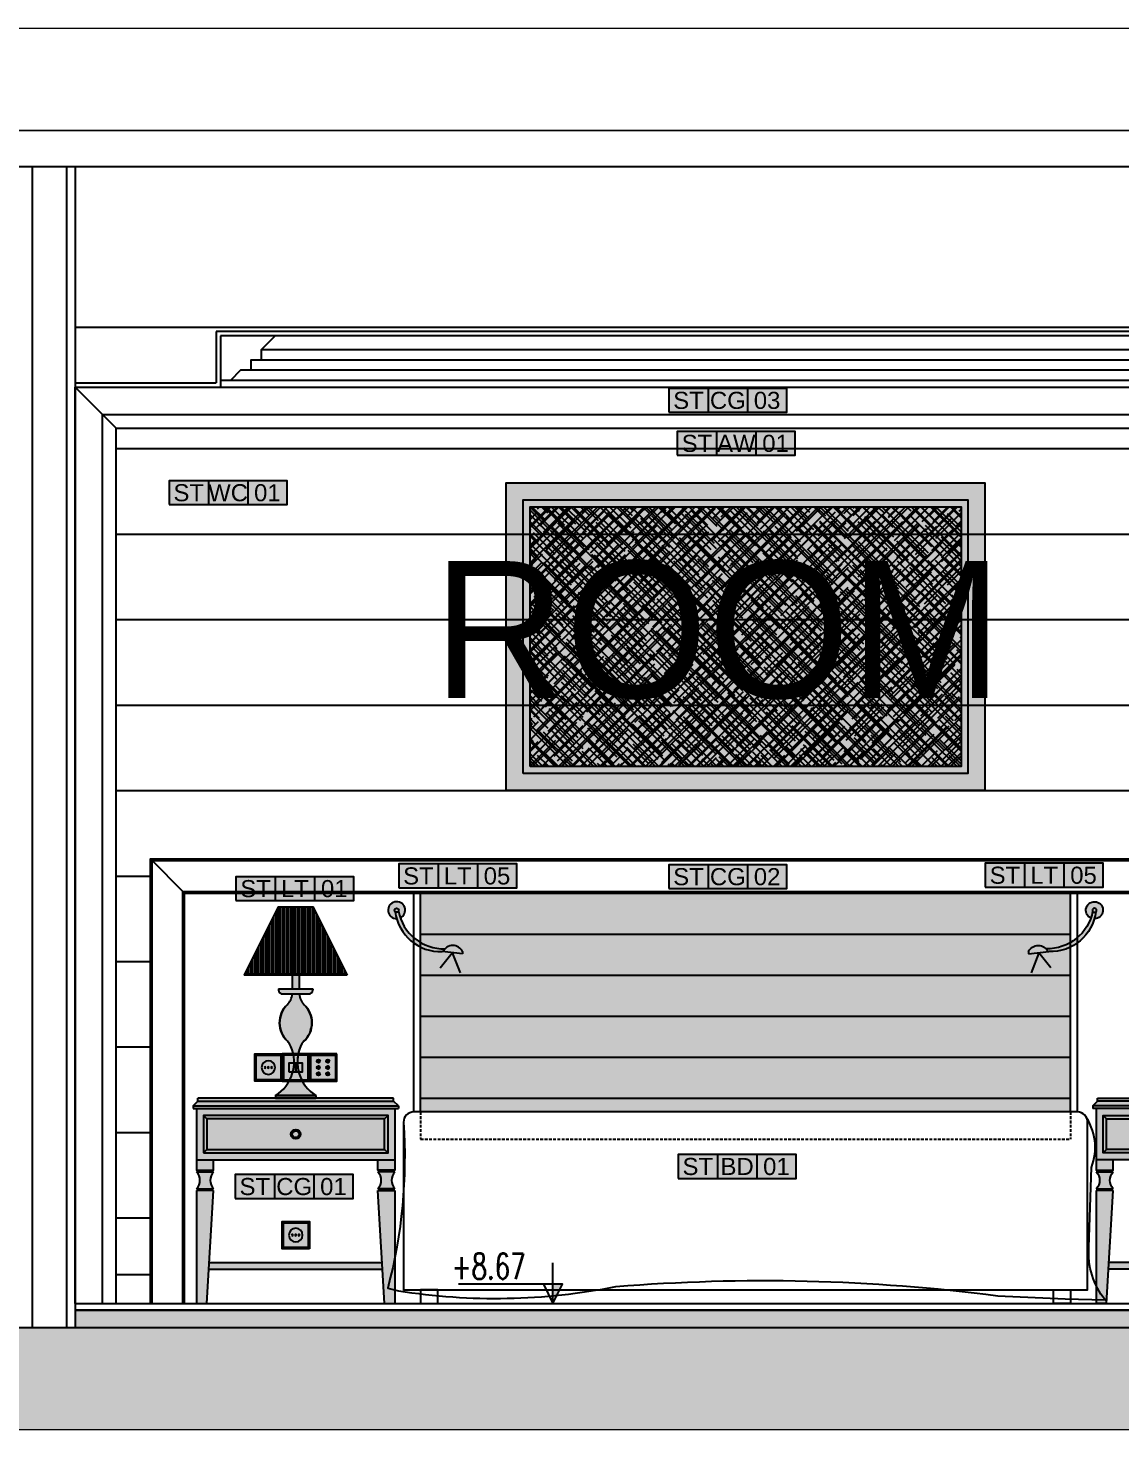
# Model space of a CAD drawing. Header units: centimetres. Extents: x -3207095 to 15275363, y -32656 to 4798027.
# Drawn here: x 705620 to 706099, y 4470501 to 4471116 of the extents above; entities that cross this region are included whole.
import ezdxf
from ezdxf.enums import TextEntityAlignment as Align

# ---------------------------------------------------------------- set-up
doc = ezdxf.new("R2010")
doc.units = ezdxf.units.CM
doc.linetypes.add('DUZ', pattern=[500, 500])
doc.linetypes.add('HIDDEN', pattern=[0.375, 0.25, -0.125])
doc.layers.get('0').update_dxf_attribs({"color": 1, "linetype": 'DUZ'})
for name, color, linetype in [('a_asmatavan', 200, 'Continuous'), ('a_duvar_alcipan', 2, 'Continuous'), ('a_duvar_kagidi', 33, 'Continuous'), ('a_gorunus', 233, 'Continuous'), ('a_kolon', 4, 'Continuous'), ('a_kolon_tarama', 252, 'Continuous'), ('a_mobilya', 1, 'Continuous'), ('a_mobilya_tarama', 253, 'Continuous'), ('a_olcu', 30, 'Continuous'), ('a_yazi', 105, 'Continuous'), ('a_zemin_kaplama', 30, 'Continuous'), ('yazı', 7, 'Continuous')]:
    doc.layers.add(name, color=color, linetype=linetype)
doc.layers.add('iç duvar', color=7, linetype='Continuous', lineweight=50)
doc.styles.add('KOD', font='arial.ttf')
doc.styles.add('TROMANS', font='ROMANS.SHX', dxfattribs={"width": 0.7, "height": 5})

# ---------------------------------------------------------------- blocks, each defined once
blk = doc.blocks.new('a_cerceve')
for p, q in [((120, 2559.999999999999), (0, 2679.999999999999)), ((4625, 2559.999999999999), (4745, 2679.999999999999)), ((0, 0), (120, 0)), ((4625, 0), (4745, 0))]:
    blk.add_line(p, q)
for points in [[(0, 0), (0, 2679.999999999999), (4745, 2679.999999999999), (4745, 0)], [(80, 0), (80, 2599.999999999999), (4665, 2599.999999999999), (4665, 0)], [(120, 0), (120, 2559.999999999999), (4625, 2559.999999999999), (4625, 4.547473508864641e-13)]]:
    blk.add_lwpolyline(points)
blk = doc.blocks.new('a_komodin2')
at = {"true_color": 0xffffff}
h = blk.add_hatch(color=7, dxfattribs=at)
h.paths.add_polyline_path([(550.0000000000018, 450.0000000000018), (550.0000000000018, 540.0000000000018), (30, 540.0000000000018), (30.00000000000001, 450.0000000000019)], flags=0)
h.paths.add_polyline_path([(304.0000000000009, 495.0000000000018, -1), (276.0000000000009, 495.0000000000018, -1)], flags=0)
h.paths.add_polyline_path([(300.0000000000009, 495.0000000000018, -1), (280.0000000000009, 495.0000000000018, -1)], flags=0)
h.paths.add_polyline_path([(560.0000000000017, 440.0000000000017), (550.0000000000018, 450.0000000000018), (29.99999999999999, 450.0000000000018), (20.00000000000002, 440.0000000000018)], flags=16)
h.paths.add_polyline_path([(580.0000000000018, 420.0000000000019), (580.0000000000017, 570.0000000000018), (9.094947017729282e-13, 570.0000000000018), (0, 420.0000000000018)])
h.paths.add_polyline_path([(20, 440.0000000000018), (20, 550.0000000000017), (560.0000000000018, 550.0000000000018), (560.0000000000018, 440.0000000000018)], flags=16)
h.paths.add_polyline_path([(30, 450.0000000000019), (30, 540.0000000000018), (550.0000000000018, 540.0000000000018), (550.0000000000018, 450.0000000000019)], flags=0)
h.paths.add_polyline_path([(20, 440.0000000000018), (30, 450.0000000000018), (30, 540.0000000000018), (20, 550.0000000000018)], flags=0)
h.paths.add_polyline_path([(20, 550.0000000000018), (30.00000000000007, 540.0000000000018), (550.0000000000017, 540.0000000000018), (560.0000000000018, 550.0000000000018)], flags=0)
h.paths.add_polyline_path([(550.0000000000018, 450.0000000000018), (560.0000000000019, 440.0000000000017), (560.0000000000018, 550.0000000000018), (550.0000000000018, 540.0000000000018)], flags=16)
h.paths.add_polyline_path([(590.0000000000018, 570.0000000000019), (590.0000000000017, 578.0000000000018), (-10, 578.0000000000018), (-9.99999999999909, 570.0000000000018)])
h.paths.add_polyline_path([(590.0000000000018, 578.0000000000018), (576.0000000000001, 592.0000000000036), (3.999999999999075, 592.0000000000017), (-9.99999999999907, 578.0000000000019)])
h.paths.add_polyline_path([(576.0000000000018, 592.0000000000036), (576.0000000000036, 600.0000000000036), (3.999999999998181, 600.0000000000019), (3.999999999999091, 592.0000000000018)])
h.paths.add_polyline_path([(580.0000000000018, 390.0000000000018), (580.0000000000018, 420.0000000000019), (530.0000000000018, 420.0000000000019), (530.0000000000019, 390.0000000000019)])
h.paths.add_polyline_path([(577.0000000000018, 385.0000000000018), (577.0000000000018, 390.0000000000018), (533.0000000000018, 390.0000000000019), (533.0000000000018, 385.0000000000018)])
h.paths.add_polyline_path([(530.0000000000018, 385.0000000000018, -0.4000000000000293), (530.0000000000018, 335.0000000000018), (580.0000000000018, 335.0000000000018, -0.4000000000000293), (580.0000000000028, 385.0000000000018)])
h.paths.add_polyline_path([(533.0000000000018, 335.0000000000018), (533.0000000000018, 330.0000000000018), (577.0000000000018, 330.0000000000018), (577.0000000000018, 335.0000000000018)])
h.paths.add_polyline_path([(530.0000000000018, 330.0000000000018), (550.0000000000018, 1.818989403545858e-12), (580.0000000000019, -5.347430222565027e-27), (580.0000000000018, 330.0000000000018)])
h.paths.add_polyline_path([(0, 420.0000000000018), (0, 390.0000000000018), (50, 390.0000000000018), (50, 420.0000000000019)])
h.paths.add_polyline_path([(47, 390.0000000000018), (3, 390.0000000000019), (3, 385.0000000000018), (47, 385.0000000000019)])
h.paths.add_polyline_path([(0, 385.0000000000018, -0.4000000000000293), (-4.412470389070222e-12, 335.0000000000018), (50, 335.0000000000018, -0.4000000000000293), (50, 385.0000000000018)])
h.paths.add_polyline_path([(47, 330.0000000000018), (47, 335.0000000000018), (3, 335.0000000000018), (3, 330.0000000000018)])
h.paths.add_polyline_path([(0, 330.0000000000018), (0, -5.514537417020017e-26), (30, 1.818989403545747e-12), (50, 330.0000000000018)])
h = blk.add_hatch(color=7, dxfattribs=at)
h.paths.add_polyline_path([(550.0000000000018, 450.0000000000018), (550.0000000000018, 540.0000000000018), (30, 540.0000000000018), (30.00000000000001, 450.0000000000019)])
h.paths.add_polyline_path([(276.0000000000009, 495.0000000000018, -1), (304.0000000000009, 495.0000000000018, -1)], flags=16)
h.paths.add_polyline_path([(280.0000000000009, 495.0000000000018, -1), (300.0000000000009, 495.0000000000018, -1)], flags=0)
blk.add_hatch(color=7, dxfattribs=at).paths.add_polyline_path([(37.27272727272728, 120.0000000000018), (36.06060606060596, 99.99999999999999), (543.9393939393959, 99.99999999999817), (542.7272727272747, 120)])
for p, q in [((-9.99999999999909, 578.0000000000018), (3.999999999999091, 592.0000000000018)), ((-10, 578), (-9.99999999999909, 570.0000000000018)), ((-9.99999999999909, 578.0000000000018), (590.0000000000018, 578.0000000000018)), ((576.0000000000036, 600.0000000000036), (3.999999999999091, 600.0000000000018)), ((3.999999999999091, 592.0000000000018), (3.999999999998181, 600.0000000000036)), ((3.999999999999091, 592.0000000000018), (576.0000000000018, 592.0000000000036)), ((576.0000000000018, 592.0000000000018), (576.0000000000036, 600.0000000000036)), ((590.0000000000018, 578.0000000000018), (576.0000000000018, 592.0000000000018)), ((590.0000000000018, 578), (590.0000000000018, 570.0000000000018)), ((-9.99999999999909, 570.0000000000018), (590.0000000000018, 570.0000000000018)), ((9.094947017729282e-13, 570.0000000000018), (0, 420.0000000000018)), ((30, 540.0000000000018), (20, 550.0000000000018)), ((550.0000000000018, 540.0000000000018), (560.0000000000018, 550.0000000000018)), ((580.0000000000018, 570.0000000000018), (580.0000000000018, 420.0000000000018)), ((0, 420.0000000000018), (580.0000000000018, 420.0000000000018)), ((30, 450.0000000000018), (20, 440.0000000000018)), ((550.0000000000018, 450.0000000000018), (560.0000000000018, 440.0000000000018)), ((0, 385.0000000000018), (50, 385.0000000000018)), ((3, 390.0000000000018), (3, 385.0000000000018)), ((47, 390.0000000000018), (47, 385.0000000000018)), ((580.0000000000018, 385.0000000000018), (530.0000000000018, 385.0000000000018)), ((533.0000000000018, 390.0000000000018), (533.0000000000018, 385.0000000000018)), ((577.0000000000018, 390.0000000000018), (577.0000000000018, 385.0000000000018)), ((0, 335.0000000000018), (50, 335.0000000000018)), ((0, 330.0000000000018), (0, 1.818989403545856e-12)), ((50, 330.0000000000018), (0, 330.0000000000018)), ((3, 330.0000000000055), (3, 335.0000000000055)), ((30, 1.818989403545856e-12), (50, 330.0000000000018)), ((47, 330.0000000000055), (47, 335.0000000000055)), ((580.0000000000018, 335.0000000000018), (530.0000000000018, 335.0000000000018)), ((550.0000000000018, 1.818989403545856e-12), (530.0000000000018, 330.0000000000018)), ((530.0000000000018, 330.0000000000018), (580.0000000000018, 330.0000000000018)), ((533.0000000000018, 330.0000000000055), (533.0000000000018, 335.0000000000055)), ((577.0000000000018, 330.0000000000055), (577.0000000000018, 335.0000000000055)), ((580.0000000000018, 330.0000000000018), (580.0000000000018, 1.818989403545856e-12)), ((36.06060606060691, 100), (543.9393939393958, 99.99999999999818)), ((37.27272727272702, 120.0000000000018), (542.7272727272757, 120)), ((9.094947017729282e-13, 0), (30.00000000000182, 1.818989403545856e-12)), ((550.0000000000018, 1.818989403545856e-12), (580.0000000000018, 0))]:
    blk.add_line(p, q)
for points in [[(20, 440.0000000000018), (560.0000000000018, 440.0000000000018), (560.0000000000018, 550.0000000000018), (20, 550.0000000000018)], [(30, 450.0000000000018), (550.0000000000018, 450.0000000000018), (550.0000000000018, 540.0000000000018), (30, 540.0000000000018)]]:
    blk.add_lwpolyline(points, close=True)
for points in [[(0, 420.0000000000018), (0, 390.0000000000018), (50, 390.0000000000018), (50, 420.0000000000018)], [(580.0000000000018, 420.0000000000018), (580.0000000000018, 390.0000000000018), (530.0000000000018, 390.0000000000018), (530.0000000000018, 420.0000000000018)]]:
    blk.add_lwpolyline(points)
for radius in [14, 10]:
    blk.add_circle((290.0000000000009, 495.0000000000018), radius)
for centre, start, end in [((-26.25, 360.0000000000036), 316.3971810273251, 43.60281897267487), ((76.25, 360.0000000000036), 136.3971810273251, 223.6028189726749), ((503.7500000000018, 360.0000000000036), 316.3971810273251, 43.60281897267487), ((606.2500000000018, 360.0000000000036), 136.3971810273251, 223.6028189726749)]:
    blk.add_arc(centre, 36.24999999999809, start, end)
blk = doc.blocks.new('a_lamba_okuma')
at = {"true_color": 0xffffff}
h = blk.add_hatch(color=7, dxfattribs=at)
h.paths.add_polyline_path([(6, 0, -0.1191822096533582), (5.337153261765524, -2.741312652804424, 0.03840505068990212), (10.60050243256913, -22.64131948842858, 9.220143353720028), (0.1434009593557679, -24.99958871991408, -0.03958595854182982), (-4.242640687120091, -4.242640687118479, -0.1989123673796086), (-6, 0, -1)])
h.paths.add_polyline_path([(-6, 0, 1), (6, 0, 1)], flags=17)
h.paths.add_polyline_path([(5.337153261765513, -2.741312652804445, -0.5085018779082331), (-4.242640687120073, -4.242640687118497, 0.3861703901921559), (133.1832783096834, -121.0868376899316), (135.5398540862412, -121.3416312959856, -0.0844687397952704), (141.6685596839235, -112.6015563156922, -0.371110475446813)])
h.paths.add_polyline_path([(192.4773076759593, -127.4977240743174), (192.9328744738923, -121.1284593796717, 0.6297922124902359), (135.5398540862412, -121.3416312959856)])
for p, q in [((192.4773076759593, -127.4977240743174), (133.1832783096834, -121.0868376899316)), ((192.9328744738923, -121.1284593796717), (192.4773076759593, -127.4977240743174))]:
    blk.add_line(p, q)
blk.add_lwpolyline([(127.691602613384, -168.9208943657795), (162.8302929928213, -124.2922808821245), (185.508666623864, -183.1499453424112)])
blk.add_circle((0, 0), 6)
for centre, radius, start, end in [((0, 0), 25, 295.0886545179545, 270.3286525921184), ((128.8327792236378, 13.03495748404896), 134.1923350381417, 187.3975098243303, 271.8578477077244), ((137.3180605978778, 21.52023885828828), 134.1923350381417, 190.4161775133081, 271.8578477077244), ((164.2874207166169, -134.9811482696967), 31.81916105814299, 25.80800129338573, 154.6176182288941)]:
    blk.add_arc(centre, radius, start, end)
blk = doc.blocks.new('a_resim_90x140')
at = {"true_color": 0xffffff}
blk.add_hatch(color=7, dxfattribs=at).paths.add_polyline_path([(-700, 0), (-700, 900), (700, 900), (700, 0)])
h = blk.add_hatch()
h.set_pattern_fill('AR-RROOF', color=254, scale=30, angle=45, style=0)
h.set_pattern_definition([(45, (-21202.32244342687, 7400.000000000001), (25.45584412271571, 67.88225099390856), [450, -60, 150, -30]), (45, (-21184.71548457532, 7438.820162287143), (-49.42676400493967, 7.000357133746828), [90, -9.9, 180, -22.5]), (45, (-21209.74706462933, 7428.637824638056), (96.09581156325181, 124.521504166951), [240, -42, 120, -30])])
h.paths.add_polyline_path([(-630, 70), (-630, 830), (630, 830), (630, 70)])
h = blk.add_hatch()
h.set_pattern_fill('AR-RROOF', color=254, scale=30, angle=45, style=0)
h.set_pattern_definition([(135, (21202.32244342687, 7400.000000000001), (-25.45584412271571, 67.88225099390856), [450, -60, 150, -30]), (135, (21184.71548457532, 7438.820162287143), (49.42676400493967, 7.000357133746828), [90, -9.9, 180, -22.5]), (135, (21209.74706462933, 7428.637824638056), (-96.09581156325181, 124.521504166951), [240, -42, 120, -30])])
h.paths.add_polyline_path([(630, 70), (630, 830), (-630, 830), (-630, 70)])
for points in [[(-700, 0), (-700, 900), (700, 900), (700, 0)], [(-650, 50), (-650, 850), (650, 850), (650, 50)], [(-630, 70), (-630, 830), (630, 830), (630, 70)]]:
    blk.add_lwpolyline(points, close=True)
blk = doc.blocks.new('a_abajur1')
h = blk.add_hatch(color=255)
h.paths.add_polyline_path([(50.00000000003637, 559.9999999999964), (-49.99999999996361, 560.0000000000001), (-147.9999999999636, 363.9999999999999), (148.0000000000363, 364.0000000000001)])
h.paths.add_polyline_path([(-147.9999999999636, 364), (-149.9999999999636, 360), (150.0000000000363, 360.0000000000001), (148.0000000000363, 364)])
h.paths.add_polyline_path([(10.00000000003638, 360), (-9.99999999996362, 360), (-9.99999999996362, 320), (10.00000000003638, 320)])
h.paths.add_polyline_path([(-49.99999999996361, 320), (-49.99999999995998, 316.9999999999952, 0.4142135623729786), (-37.99999999995998, 305), (38.00000000004002, 305, 0.4142135623730951), (50.00000000004002, 317), (50.00000000003638, 320)])
h.paths.add_polyline_path([(59.10286907512637, 0), (59.10286907512636, 7.725167953492772), (-59.10286907513001, 7.725167953477651), (-59.10286907513001, 0)])
h = blk.add_hatch(color=256)
h.set_gradient(color1=(170, 163, 157), one_color=1, tint=1, name='SPHERICAL')
edge = h.paths.add_edge_path()
edge.add_line((59.10286907510385, 7.725167953492772), (-59.10286907504773, 7.725167953477651))
edge.add_arc((-121.3724852285196, 106.199195644806), 116.5102537361121, 302.3070331649047, 383.0102386055269)
edge.add_arc((-60.15411875801988, 132.1977621198983), 49.99999999974303, 23.01023860552681, 33.26641127025412)
edge.add_arc((-60.1541187587986, 132.1977621193874), 50.00000000067435, 33.2664112702541, 43.52258393470186)
edge.add_arc((27.17944192520725, 220.6332963992799), 74.33292294999815, 180.5580216480484, 226.5944957783923, ccw=False)
edge.add_arc((27.17944192482288, 220.6332963993544), 74.33292294961451, 134.5215475175833, 180.5580216481086, ccw=False)
edge.add_arc((-59.99999999996678, 309.2810297876191), 49.99999999999942, 314.5215475177043, 334.8049175142278)
edge.add_arc((-59.99999999996693, 309.2810297876193), 49.99999999999965, 334.8049175142276, 355.0882875107403)
edge.add_line((-10.18360928408425, 305), (10.18360928415628, 305))
edge.add_arc((60.00000000003622, 309.2810297876532), 49.99999999999983, 184.9117124892986, 225.4784524823047)
edge.add_arc((-27.17944192510955, 220.6332963992223), 74.3329229499823, 4.837374945054762e-11, 45.47845248230482, ccw=False)
edge.add_arc((-27.17944192496307, 220.6332963992223), 74.33292294983582, -46.59449577822659, 4.837374945054762e-11, ccw=False)
edge.add_arc((50.43560021878586, 138.5734830713883), 38.61798554750602, 133.4055042217733, 160.0616732376249)
edge.add_arc((121.3724852285991, 106.1991956448061), 116.5102537361116, 156.989761394521, 180)
edge.add_arc((121.3724852286001, 106.1991956448061), 116.5102537361126, 180, 197.3413641148012)
edge.add_arc((121.3724852285997, 106.199195644806), 116.5102537361122, 197.3413641148013, 237.6929668350813)
at = {"layer": 'a_mobilya_tarama'}
h = blk.add_hatch(dxfattribs=at)
h.set_pattern_fill('LINE', color=256, scale=50, angle=90, style=0)
h.set_pattern_definition([(90, (-30334.93289985716, 1322.436770506682), (-6.25, 3.827021247335479e-16), [])])
h.paths.add_polyline_path([(50.00000000003635, 559.9999999999964), (-49.99999999996363, 560.0000000000001), (-147.9999999999637, 363.9999999999999), (148.0000000000363, 364)])
for p, q in [((-147.9999999999636, 364), (148.0000000000364, 364)), ((-9.99999999996362, 360), (-9.99999999996362, 320)), ((10.00000000003638, 360), (10.00000000003638, 320)), ((-49.99999999996362, 320), (50.00000000003638, 320)), ((-49.99999999996362, 320), (-49.99999999995998, 316.9999999999952)), ((-37.99999999995998, 305), (38.00000000004002, 305)), ((50.00000000003638, 320), (50.00000000004002, 317)), ((-59.10286907513, 7.725167953425625), (-59.10286907513, 0)), ((-59.10286907513364, 7.725167953424261), (59.10286907512636, 7.725167953479286)), ((-59.10286907513, 0), (59.10286907512636, 0)), ((59.10286907512636, 7.725167953477467), (59.10286907512636, 0))]:
    blk.add_line(p, q)
blk.add_lwpolyline([(150.0000000000364, 360), (-149.9999999999636, 360), (-49.99999999996362, 560), (50.00000000003638, 559.9999999999964), (150.0000000000364, 360)])
blk.add_lwpolyline([(59.10286907510385, 7.725167953492772), (-59.10286907504774, 7.725167953477651, 0.3674489153047817), (-14.13236795186582, 151.7425428224429, 0.04478089291378531), (-18.34766508170247, 159.6243993724713, 0.04478089291256307), (-23.89896925508256, 166.6297840543629, -0.2036180408128811), (-47.14995565554071, 219.9093560885779, -0.2036180408137054), (-24.94112747582037, 273.6316895786392, 0.08873469781123534), (-14.7568203792887, 287.9959482089405, 0.0887346978111884), (-10.18360928408425, 305), (10.18360928415628, 305, 0.1788778523913778), (24.94112747589516, 273.6316895786675, -0.2010835148480165), (47.15348102487275, 220.6332963992852, -0.2061550811380983), (23.89896925537131, 166.6297840545709, 0.1168368065952106), (14.13236795190774, 151.7425428223532, 0.100739832702678), (4.86223149248751, 106.199195644806, 0.07581071109452893), (10.15810442322541, 71.47167445871442, 0.1779092650266336), (59.10286907510385, 7.725167953492772, 1.93659136221461)], format="xyb")
for centre, radius, start, end in [((-37.99999999995998, 317), 12, 180.0000000000261, 270), ((-59.99999999996726, 309.2810297876194), 50, 314.5215475177045, 355.0882875107508), ((60.00000000003638, 309.2810297876533), 50, 184.9117124892881, 225.4784524823046), ((38.00000000004002, 317), 12, 270, 0), ((27.17944192520736, 220.63329639928), 74.33292294999825, 134.5215475177045, 226.5944957783923), ((-27.17944192510913, 220.6332963992852), 74.33292294998188, 313.4055042218218, 45.47845248230464), ((-60.15411875825157, 132.197762119783), 50, 23.01023860552686, 43.52258393491108), ((60.15411875833161, 132.197762119783), 50, 136.4774160652986, 156.9897613945211), ((-121.3724852285195, 106.199195644806), 116.510253736112, 302.3070331649047, 23.01023860552686), ((121.3724852285995, 106.199195644806), 116.510253736112, 156.9897613945211, 237.6929668350814)]:
    blk.add_arc(centre, radius, start, end)
blk = doc.blocks.new('KOTKES')
blk.add_hatch(color=256).paths.add_polyline_path([(-25, -1.537460223880771), (-38.75, -1.537460223880771), (-25, -29.03746022388076)])
for p, q in [((-25, -29.03746022388077), (-25, 29.30588516259741)), ((-25, -1.537460223880771), (110.3734866644081, -1.537460223880771))]:
    blk.add_line(p, q)
blk.add_lwpolyline([(-11.25, -1.537460223880771), (-25, -29.03746022388077), (-38.75, -1.537460223880771)], close=True)
at = {"style": 'TROMANS', "width": 0.7}
blk.add_attdef('KESITKOT', (-20.30671453698585, 18.93456793015633), '', height=28, dxfattribs=at)
blk = doc.blocks.new('a_tel_data')
at = {"true_color": 0xffffff}
blk.add_hatch(color=7, dxfattribs=at).paths.add_polyline_path([(-40, 0), (40, 0), (40, 80), (-40, 80)])
for points in [[(-40, 0), (40, 0), (40, 80), (-40, 80)], [(-36, 4), (36, 4), (36, 76), (-36, 76)], [(-20, 27.49999999999955), (0, 27.49999999999955), (0, 52.49999999999955), (-20, 52.49999999999955)], [(0, 27.49999999999955), (20, 27.49999999999955), (20, 52.49999999999955), (0, 52.49999999999955)]]:
    blk.add_lwpolyline(points, close=True)
blk = doc.blocks.new('a_priz')
at = {"true_color": 0xffffff}
blk.add_hatch(color=7, dxfattribs=at).paths.add_polyline_path([(-40, 0), (40, 0), (40, 80), (-40, 80)])
for points in [[(-40, 0), (40, 0), (40, 80), (-40, 80)], [(-36, 4), (36, 4), (36, 76), (-36, 76)]]:
    blk.add_lwpolyline(points, close=True)
for centre, radius in [((0, 40), 20), ((-10, 40), 2), ((0, 40), 2), ((10, 40), 2)]:
    blk.add_circle(centre, radius)
blk = doc.blocks.new('dee')
at = {"layer": 'a_olcu', "true_color": 0xffffff}
h = blk.add_hatch(color=7, dxfattribs=at)
h.paths.add_polyline_path([(151783.5557484736, 3405.772384801075), (151711.5557484736, 3405.772384801075), (151711.5557484736, 3333.772384801075), (151783.5557484736, 3333.772384801075)], flags=0)
h.paths.add_polyline_path([(151756.5082517657, 3351.104971634612, -1), (151766.0303632116, 3351.104971634612, -1)], flags=0)
h.paths.add_polyline_path([(151729.0811337356, 3351.104971634612, -1), (151738.6032451815, 3351.104971634612, -1)], flags=0)
h.paths.add_polyline_path([(151756.5082517657, 3369.772384801075, -1), (151766.0303632116, 3369.772384801075, -1)], flags=0)
h.paths.add_polyline_path([(151729.0811337356, 3369.772384801075, -1), (151738.6032451815, 3369.772384801075, -1)], flags=0)
h.paths.add_polyline_path([(151756.5082517657, 3388.439797967537, -1), (151766.0303632116, 3388.439797967537, -1)], flags=0)
h.paths.add_polyline_path([(151729.0811337356, 3388.439797967537, -1), (151738.6032451815, 3388.439797967537, -1)], flags=0)
h.paths.add_polyline_path([(151787.5557484736, 3409.772384801075), (151707.5557484736, 3409.772384801075), (151707.5557484736, 3329.772384801075), (151787.5557484736, 3329.772384801075)])
h.paths.add_polyline_path([(151783.5557484736, 3405.772384801075), (151783.5557484736, 3333.772384801075), (151711.5557484736, 3333.772384801075), (151711.5557484736, 3405.772384801075)], flags=16)
h = blk.add_hatch(color=7, dxfattribs=at)
h.paths.add_polyline_path([(151756.5082517657, 3388.439797967537, 1), (151766.0303632116, 3388.439797967537, 1)])
h.paths.add_polyline_path([(151729.0811337356, 3388.439797967537, 1), (151738.6032451815, 3388.439797967537, 1)])
h.paths.add_polyline_path([(151738.6032451815, 3369.772384801075, 1), (151729.0811337356, 3369.772384801075, 1)])
h.paths.add_polyline_path([(151766.0303632116, 3369.772384801075, 1), (151756.5082517657, 3369.772384801075, 1)])
h.paths.add_polyline_path([(151766.0303632116, 3351.104971634612, 1), (151756.5082517657, 3351.104971634612, 1)])
h.paths.add_polyline_path([(151729.0811337356, 3351.104971634612, 1), (151738.6032451815, 3351.104971634612, 1)])
at = {"layer": 'a_mobilya'}
for points in [[(151787.5557484736, 3409.772384801075), (151707.5557484736, 3409.772384801075), (151707.5557484736, 3329.772384801075), (151787.5557484736, 3329.772384801075)], [(151711.5557484736, 3405.772384801075), (151783.5557484736, 3405.772384801075), (151783.5557484736, 3333.772384801075), (151711.5557484736, 3333.772384801075)]]:
    blk.add_lwpolyline(points, close=True, dxfattribs=at)
for centre in [(151733.8421894586, 3388.439797967537), (151733.8421894586, 3388.439797967537), (151733.8421894586, 3369.772384801075), (151733.8421894586, 3369.772384801075), (151761.2693074887, 3388.439797967537), (151761.2693074887, 3369.772384801075), (151733.8421894586, 3351.104971634612), (151733.8421894586, 3351.104971634612), (151761.2693074887, 3351.104971634612)]:
    blk.add_circle(centre, 4.761055722949095, dxfattribs=at)

msp = doc.modelspace()

# ---------------------------------------------------------------- hatches: boundary and pattern name
for points in [[(705901.0584078655, 4470947.557400743), (705952.8084078655, 4470947.557400743), (705952.8084078655, 4470958.021127567), (705901.0584078655, 4470958.021127567)], [(705904.7619117035, 4470928.687481342), (705956.5119117035, 4470928.687481342), (705956.5119117035, 4470939.151208166), (705904.7619117035, 4470939.151208166)], [(705681.9190008861, 4470907.038676953), (705733.6690008861, 4470907.038676953), (705733.6690008861, 4470917.502403775), (705681.9190008861, 4470917.502403775)], [(705782.6166844903, 4470738.939890988), (705834.3666844903, 4470738.939890988), (705834.3666844903, 4470749.40361781), (705782.6166844903, 4470749.40361781)], [(705901.0584078655, 4470738.611666394), (705952.8084078655, 4470738.611666394), (705952.8084078655, 4470749.075393217), (705901.0584078655, 4470749.075393217)], [(706039.8125609045, 4470739.244773697), (706091.5625609045, 4470739.244773697), (706091.5625609045, 4470749.708500519), (706039.8125609045, 4470749.708500519)], [(705711.2319514353, 4470733.369363798), (705762.9819514353, 4470733.369363798), (705762.9819514353, 4470743.83309062), (705711.2319514353, 4470743.83309062)], [(705905.1335027616, 4470611.469568498), (705956.8835027616, 4470611.469568498), (705956.8835027616, 4470621.933295321), (705905.1335027616, 4470621.933295321)], [(705710.8871311932, 4470602.672194391), (705762.6371311932, 4470602.672194391), (705762.6371311932, 4470613.135921214), (705710.8871311932, 4470613.135921214)]]:
    msp.add_hatch(color=255).paths.add_polyline_path(points)
at = {"layer": 'a_kolon_tarama'}
h = msp.add_hatch(dxfattribs=at)
h.set_pattern_fill('AR-CONC', color=256, scale=0.75, style=0)
h.set_pattern_definition([(49.99999999999999, (698287.7075548284, 4470048.978243778), (5.379451369505651, -0.4706410123694633), [0.5625, -6.1875]), (355, (698287.7075548284, 4470048.978243778), (-1.0406350020975, 5.641441002750089), [0.4500000000000001, -4.950000000000001]), (100.4513999999999, (698288.1558424283, 4470048.939023726), (4.338820362855162, 5.170796565457152), [0.4780514249999986, -5.258565839999985]), (46.18420000000001, (698287.7075548284, 4470050.478243778), (8.004307864692334, -1.241392607467636), [0.84375, -9.28125]), (96.63559999999998, (698288.3745804159, 4470050.374793975), (7.009970291615275, 7.305884031753314), [0.717077159999999, -7.887847499999985]), (351.1842, (698287.7075548284, 4470050.478243778), (7.009964588502203, 7.305889506939936), [0.6750000000000002, -7.425000000000002]), (21, (698288.4575548284, 4470050.103243778), (4.476802890888463, -3.019641679990041), [0.5625, -6.1875]), (326.0000000000001, (698288.4575548284, 4470050.103243778), (1.824864989411863, 5.438625337851398), [0.45, -4.949999999999999]), (71.4514, (698288.8306215759, 4470049.85160673), (6.301669714361175, 2.418978725324643), [0.4780514250000001, -5.25856584]), (37.49999999999999, (698287.7075548284, 4470048.978243778), (0.09119891487968002, 2.496703903734836), [0, -4.890000000000001, 0, -5.025000000000001, 0, -4.968750000000001]), (7.500000000000003, (698287.7075548284, 4470048.978243778), (1.973021530816115, 2.958087839117702), [0, -2.864999999999999, 0, -4.7775, 0, -1.89375]), (327.5, (698286.0350548283, 4470048.978243778), (4.003668271293068, -0.1691615380078485), [0, -1.875, 0, -5.850000000000001, 0, -7.762500000000001]), (317.5, (698285.2850548283, 4470048.978243778), (4.373896270067897, 0.7507873674923824), [0, -2.4375, 0, -3.885, 0, -5.5125])])
h.paths.add_polyline_path([(705640.6973434521, 4470546.115001088), (706383.1973434521, 4470546.115001088), (706383.1973434521, 4470553.615001088), (705640.6973434521, 4470553.615001088)])
msp.add_hatch(color=256, dxfattribs=at).paths.add_polyline_path([(704778.1973433392, 4470546.115001088), (706413.1973434521, 4470546.115001088), (706413.1973434521, 4470501.115001088), (704778.1973433392, 4470501.115001088)])
at = {"layer": 'a_olcu'}
h = msp.add_hatch(color=256, dxfattribs=at)
h.set_gradient(color1=(204, 168, 127), rotation=90.00000000000003, one_color=1, tint=1, name='CYLINDER')
h.paths.add_polyline_path([(706077.1973434521, 4470718.615001088), (706077.1973434521, 4470736.615001088), (705792.1973434521, 4470736.615001088), (705792.1973434521, 4470718.615001088)])
h = msp.add_hatch(color=256, dxfattribs=at)
h.set_gradient(color1=(204, 168, 127), rotation=90.00000000000003, one_color=1, tint=1, name='CYLINDER')
h.paths.add_polyline_path([(706077.1973434521, 4470700.615001088), (706077.1973434521, 4470718.615001088), (705792.1973434521, 4470718.615001088), (705792.1973434521, 4470700.615001088)])
h = msp.add_hatch(color=256, dxfattribs=at)
h.set_gradient(color1=(204, 168, 127), rotation=90.00000000000003, one_color=1, tint=1, name='CYLINDER')
h.paths.add_polyline_path([(705792.1973434521, 4470700.615001088), (705792.1973434521, 4470682.615001088), (706077.1973434521, 4470682.615001088), (706077.1973434521, 4470700.615001088)])
h = msp.add_hatch(color=256, dxfattribs=at)
h.set_gradient(color1=(204, 168, 127), rotation=90.00000000000003, one_color=1, tint=1, name='CYLINDER')
h.paths.add_polyline_path([(706077.1973434521, 4470664.615001088), (706077.1973434521, 4470682.615001088), (705792.1973434521, 4470682.615001088), (705792.1973434521, 4470664.615001088)])
h = msp.add_hatch(color=256, dxfattribs=at)
h.set_gradient(color1=(204, 168, 127), rotation=90.00000000000003, one_color=1, tint=1, name='CYLINDER')
h.paths.add_polyline_path([(706077.1973434521, 4470646.615001088), (706077.1973434521, 4470664.615001088), (705792.1973434521, 4470664.615001088), (705792.1973434521, 4470646.615001088)])
h = msp.add_hatch(color=256, dxfattribs=at)
h.set_gradient(color1=(204, 168, 127), rotation=90.00000000000003, one_color=1, tint=1, name='CYLINDER')
h.paths.add_polyline_path([(706077.1973434521, 4470640.615001088), (706077.1973434521, 4470646.615001088), (705792.1973434521, 4470646.615001088), (705792.1973434521, 4470640.615001088)])

# ---------------------------------------------------------------- linework, layer by layer
at = {"layer": 'a_asmatavan'}
for p, q in [((705702.5723434521, 4470982.990001088), (705702.5723434521, 4470960.490001088)), ((706298.8223434521, 4470982.990001088), (705702.5723434521, 4470982.990001088)), ((705704.4473434521, 4470981.115001088), (705704.4473434521, 4470958.615001088)), ((706296.9473434521, 4470981.115001088), (705704.4473434521, 4470981.115001088)), ((705640.6973434521, 4470960.490001088), (705702.5723434521, 4470960.490001088)), ((705640.6973434521, 4470958.615001088), (705704.4473434521, 4470958.615001088))]:
    msp.add_line(p, q, dxfattribs=at)
msp.add_lwpolyline([(705704.4473434521, 4470961.615001088), (705708.9473434521, 4470961.615001088), (705708.9473434521, 4470961.615001088), (705708.9473434521, 4470961.615001088), (705713.4473434521, 4470966.115001088), (705717.9473434521, 4470966.115001088), (705717.9473434521, 4470970.615001088), (705722.4473434521, 4470970.615001088), (705722.4473434521, 4470975.115001088), (705728.4473434521, 4470981.115001088)], dxfattribs=at)
at = {"layer": 'a_duvar_alcipan', "color": 1}
for p, q in [((705621.9473434521, 4471055.365001088), (705621.9473434521, 4470546.115001088)), ((705636.9473434521, 4471055.365001088), (705636.9473434521, 4470546.115001088))]:
    msp.add_line(p, q, dxfattribs=at)
at = {"layer": 'a_duvar_alcipan'}
msp.add_line((705640.6973434521, 4471055.365001088), (705640.6973434521, 4470546.115001088), dxfattribs=at)
for points in [[(705792.1973434521, 4470562.615001088), (705792.1973434521, 4470556.615001088), (705799.6973434521, 4470556.615001088), (705799.6973434521, 4470562.615001088), (705792.1973434521, 4470562.615001088)], [(706077.1973434521, 4470562.615001088), (706077.1973434521, 4470556.615001088), (706069.6973434521, 4470556.615001088), (706069.6973434521, 4470562.615001088), (706077.1973434521, 4470562.615001088)]]:
    msp.add_lwpolyline(points, dxfattribs=at)
at = {"layer": 'a_duvar_kagidi'}
for p, q in [((705658.6973434521, 4470931.615001088), (706334.4473434521, 4470931.615001088)), ((705658.6973434521, 4470894.115001088), (706334.4473434521, 4470894.115001088)), ((705658.6973434521, 4470856.615001088), (706334.4473434521, 4470856.615001088)), ((705658.6973434521, 4470819.115001088), (706334.4473434521, 4470819.115001088)), ((705658.6973434521, 4470781.615001088), (706334.4473434521, 4470781.615001088)), ((705658.6973434521, 4470744.115001088), (705673.6973434521, 4470744.115001088)), ((705658.6973434521, 4470706.615001088), (705673.6973434521, 4470706.615001088)), ((705658.6973434521, 4470669.115001088), (705673.6973434521, 4470669.115001088)), ((705658.6973434521, 4470631.615001088), (705673.6973434521, 4470631.615001088)), ((705658.6973434521, 4470594.115001088), (705673.6973434521, 4470594.115001088))]:
    msp.add_line(p, q, dxfattribs=at)
at = {"layer": 'a_gorunus'}
for p, q in [((705640.6973434521, 4470984.865001088), (706308.1973434521, 4470984.865001088)), ((705722.4473434521, 4470975.115001088), (706278.9473434521, 4470975.115001088)), ((705722.4473434521, 4470970.615001088), (706283.4473434521, 4470970.615001088)), ((705717.9473434521, 4470966.115001088), (706288.3223434521, 4470966.115001088)), ((705704.4473434521, 4470958.615001088), (706296.9473434521, 4470958.615001088)), ((705708.9473434521, 4470961.615001088), (706296.9473434521, 4470961.615001088)), ((705658.6973434521, 4470569.365001088), (705673.6973434521, 4470569.365001088))]:
    msp.add_line(p, q, dxfattribs=at)
at = {"layer": 'a_kolon'}
msp.add_line((705088.7773753637, 4470546.115001088), (706413.1973434521, 4470546.115001088), dxfattribs=at)
at = {"layer": 'a_mobilya'}
for p, q in [((705687.9473434521, 4470737.365001088), (705674.4473434521, 4470750.865001088)), ((705789.1973434521, 4470640.615001088), (705789.1973434521, 4470736.615001088)), ((705792.1973434521, 4470640.615001088), (705792.1973434521, 4470736.615001088)), ((706077.1973434521, 4470640.615001088), (706077.1973434521, 4470736.615001088)), ((706080.1973434521, 4470640.615001088), (706080.1973434521, 4470736.615001088)), ((705792.1973434521, 4470718.615001088), (706077.1973434521, 4470718.615001088)), ((705792.1973434521, 4470700.615001088), (706077.1973434521, 4470700.615001088)), ((705792.1973434521, 4470682.615001088), (706077.1973434521, 4470682.615001088)), ((705792.1973434521, 4470664.615001088), (706077.1973434521, 4470664.615001088)), ((705792.1973434521, 4470646.615001088), (706077.1973434521, 4470646.615001088))]:
    msp.add_line(p, q, dxfattribs=at)
at = {"layer": 'a_mobilya', "linetype": 'HIDDEN', "ltscale": 5}
for p, q in [((705792.1973434521, 4470640.615001088), (705792.1973434521, 4470628.615001088)), ((706077.1973434521, 4470640.615001088), (706077.1973434521, 4470628.615001088)), ((705792.1973434521, 4470628.615001088), (706077.1973434521, 4470628.615001088))]:
    msp.add_line(p, q, dxfattribs=at)
at = {"layer": 'a_mobilya'}
for points in [[(705673.6973434521, 4470556.615001088), (705673.6973434521, 4470751.615001088), (706195.6973434521, 4470751.615001088), (706195.6973434521, 4470556.615001088)], [(705674.4473434521, 4470556.615001088), (705674.4473434521, 4470750.865001088), (706194.9473434521, 4470750.865001088), (706194.9473434521, 4470556.615001088)], [(705687.9473434521, 4470556.615001088), (705687.9473434521, 4470737.365001088), (706181.4473434521, 4470737.365001088), (706181.4473434521, 4470556.615001088)], [(705688.6973434521, 4470556.615001088), (705688.6973434521, 4470736.615001088), (706180.6973434521, 4470736.615001088), (706180.6973434521, 4470556.615001088)]]:
    msp.add_lwpolyline(points, dxfattribs=at)
msp.add_lwpolyline([(705784.6973434521, 4470636.115001088, -0.0819731557367043), (705777.7948966515, 4470563.367151655), (705782.4591118472, 4470562.170869363, 0.08846289059869625), (705877.7991875829, 4470564.024090683, -0.05276716042523043), (706045.2998403918, 4470560.002892237), (706074.9076897402, 4470558.614425329), (706092.3958747762, 4470558.177611394, -0.1926493672263037), (706085.2940227371, 4470581.241730062), (706086.3587976294, 4470616.188797034, 0.2562253338155544), (706083.3793239675, 4470639.296981605, -0.5958037436853663)], format="xyb", dxfattribs=at)
at = {"layer": 'a_olcu'}
msp.add_lwpolyline([(706084.6973434521, 4470636.115001088, 0.414213562373095), (706080.1973434521, 4470640.615001088), (705789.1973434521, 4470640.615001088, 0.414213562373095), (705784.6973434521, 4470636.115001088), (705784.6973434521, 4470562.615001088), (706084.6973434521, 4470562.615001088)], format="xyb", close=True, dxfattribs=at)
at = {"layer": 'a_olcu', "ltscale": 5}
msp.add_lwpolyline([(705640.6973434521, 4470546.115001088), (706383.1973434521, 4470546.115001088), (706383.1973434521, 4470553.615001088), (705640.6973434521, 4470553.615001088)], close=True, dxfattribs=at)
at = {"layer": 'a_yazi'}
for p, q in [((705918.3084078655, 4470958.021127567), (705918.3084078655, 4470947.557400743)), ((705935.5584078655, 4470958.021127567), (705935.5584078655, 4470947.557400743)), ((705922.0119117035, 4470939.151208166), (705922.0119117035, 4470928.687481342)), ((705939.2619117035, 4470939.151208166), (705939.2619117035, 4470928.687481342)), ((705699.1690008861, 4470917.502403775), (705699.1690008861, 4470907.038676953)), ((705716.4190008861, 4470917.502403775), (705716.4190008861, 4470907.038676953)), ((705799.8666844903, 4470749.40361781), (705799.8666844903, 4470738.939890988)), ((705817.1166844903, 4470749.40361781), (705817.1166844903, 4470738.939890988)), ((705918.3084078655, 4470749.075393217), (705918.3084078655, 4470738.611666394)), ((705935.5584078655, 4470749.075393217), (705935.5584078655, 4470738.611666394)), ((706057.0625609045, 4470749.708500519), (706057.0625609045, 4470739.244773697)), ((706074.3125609045, 4470749.708500519), (706074.3125609045, 4470739.244773697)), ((705728.4819514353, 4470743.83309062), (705728.4819514353, 4470733.369363798)), ((705745.7319514353, 4470743.83309062), (705745.7319514353, 4470733.369363798)), ((705922.3835027616, 4470621.933295321), (705922.3835027616, 4470611.469568498)), ((705939.6335027616, 4470621.933295321), (705939.6335027616, 4470611.469568498)), ((705728.1371311932, 4470613.135921214), (705728.1371311932, 4470602.672194391)), ((705745.3871311932, 4470613.135921214), (705745.3871311932, 4470602.672194391))]:
    msp.add_line(p, q, dxfattribs=at)
for points in [[(705901.0584078655, 4470947.557400743), (705952.8084078655, 4470947.557400743), (705952.8084078655, 4470958.021127567), (705901.0584078655, 4470958.021127567)], [(705904.7619117035, 4470928.687481342), (705956.5119117035, 4470928.687481342), (705956.5119117035, 4470939.151208166), (705904.7619117035, 4470939.151208166)], [(705681.9190008861, 4470907.038676953), (705733.6690008861, 4470907.038676953), (705733.6690008861, 4470917.502403775), (705681.9190008861, 4470917.502403775)], [(705782.6166844903, 4470738.939890988), (705834.3666844903, 4470738.939890988), (705834.3666844903, 4470749.40361781), (705782.6166844903, 4470749.40361781)], [(705901.0584078655, 4470738.611666394), (705952.8084078655, 4470738.611666394), (705952.8084078655, 4470749.075393217), (705901.0584078655, 4470749.075393217)], [(706039.8125609045, 4470739.244773697), (706091.5625609045, 4470739.244773697), (706091.5625609045, 4470749.708500519), (706039.8125609045, 4470749.708500519)], [(705711.2319514353, 4470733.369363798), (705762.9819514353, 4470733.369363798), (705762.9819514353, 4470743.83309062), (705711.2319514353, 4470743.83309062)], [(705905.1335027616, 4470611.469568498), (705956.8835027616, 4470611.469568498), (705956.8835027616, 4470621.933295321), (705905.1335027616, 4470621.933295321)], [(705710.8871311932, 4470602.672194391), (705762.6371311932, 4470602.672194391), (705762.6371311932, 4470613.135921214), (705710.8871311932, 4470613.135921214)]]:
    msp.add_lwpolyline(points, close=True, dxfattribs=at)
at = {"layer": 'a_zemin_kaplama'}
for p, q in [((705123.1973434521, 4471055.365001086), (706413.1973434521, 4471055.365001088)), ((705640.6973434521, 4470556.615001088), (706383.1973434521, 4470556.615001088)), ((705640.6973434521, 4470553.615001088), (706383.1973434521, 4470553.615001088))]:
    msp.add_line(p, q, dxfattribs=at)
at = {"layer": 'iç duvar', "color": 7, "lineweight": 18}
for p, q in [((704846.9187242249, 4471116.115001086), (706413.1973434521, 4471116.115001086)), ((704846.9187242249, 4471071.115001086), (706413.1973434521, 4471071.115001086))]:
    msp.add_line(p, q, dxfattribs=at)
msp.add_lwpolyline([(704846.9187242249, 4471116.115001086), (706413.1973434521, 4471116.115001086), (706413.1973434521, 4471071.115001086), (704846.9187242249, 4471071.115001086)], dxfattribs=at)
msp.add_lwpolyline([(704778.1973433392, 4470546.115001088), (706413.1973434521, 4470546.115001088), (706413.1973434521, 4470501.115001088), (704778.1973433392, 4470501.115001088)], close=True, dxfattribs=at)

# ---------------------------------------------------------------- block references
at = {"layer": 'a_mobilya', "yscale": 0.15, "zscale": 0.15}
for name, p, xscale in [('a_cerceve', (705640.6973434521, 4470556.615001088), 0.15), ('a_resim_90x140', (705934.6973434521, 4470781.615001088), 0.15), ('a_abajur1', (705737.4473434521, 4470646.615001088), 0.15), ('a_lamba_okuma', (705781.6973434521, 4470729.115001088), 0.15), ('a_lamba_okuma', (706087.6973434521, 4470729.115001088), -0.15), ('a_priz', (705725.4473434521, 4470654.115001088), -0.15), ('a_tel_data', (705737.4473434521, 4470654.115001088), 0.15), ('a_komodin2', (705693.9473434521, 4470556.615001088), 0.15), ('a_komodin2', (706175.4473434521, 4470556.615001088), -0.15), ('a_priz', (705737.4473434521, 4470580.615001088), -0.15)]:
    msp.add_blockref(name, p, dxfattribs=dict(at, xscale=xscale))
at = {"layer": 'a_olcu', "color": 2, "xscale": 0.15, "yscale": 0.15, "zscale": 0.15}
msp.add_blockref('dee', (682987.313981181, 4470154.649143368), dxfattribs=at)
at = {"layer": 'a_yazi'}
ref = msp.add_blockref('KOTKES', (705842.5874439091, 4470565.50569066), dxfattribs=dict(at, xscale=-0.3061800000141375, yscale=0.3061799999966752, zscale=0.3061800000000001))
ref.add_attrib('KESITKOT', '+8.67', (705805.823657389, 4470567.313422602), dxfattribs={"layer": 'yazı', "height": 11.25, "style": 'TROMANS', "width": 0.7})

# ---------------------------------------------------------------- texts
at = {"insert": (705775.4840921531, 4470882.272819834), "char_height": 59.99999999999999, "attachment_point": 1}
msp.add_mtext_dynamic_manual_height_columns('{\\fCentury Gothic|b0|i0|c162|p34;\\H1.00001x;\\C7; ROOM}', width=677.6032145117267, gutter_width=18.75, heights=[0], dxfattribs=at)
at = {"layer": 'a_yazi', "style": 'KOD'}
for tag, text, p in [('ST', 'ST', (705909.6834078655, 4470952.789264156)), ('CG', 'LT', (705926.9334078655, 4470952.789264156)), ('03', '01', (705944.1491663472, 4470952.789264156)), ('ST', 'ST', (705913.3869117035, 4470933.919344753)), ('AW', 'LT', (705930.6369117035, 4470933.919344753)), ('01', '01', (705947.8526701855, 4470933.919344753)), ('ST', 'ST', (705690.5440008861, 4470912.270540364)), ('WC', 'LT', (705707.7940008861, 4470912.270540364)), ('01', '01', (705725.0097593681, 4470912.270540364)), ('ST', 'ST', (705791.2416844903, 4470744.171754399)), ('LT', 'LT', (705808.4916844903, 4470744.171754399)), ('05', '01', (705825.7074429721, 4470744.171754399)), ('ST', 'ST', (705909.6834078655, 4470743.843529806)), ('CG', 'LT', (705926.9334078655, 4470743.843529806)), ('02', '01', (705944.1491663472, 4470743.843529806)), ('ST', 'ST', (706048.4375609045, 4470744.476637108)), ('LT', 'LT', (706065.6875609045, 4470744.476637108)), ('05', '01', (706082.9033193865, 4470744.476637108)), ('ST', 'ST', (705719.8569514353, 4470738.601227209)), ('LT', 'LT', (705737.1069514353, 4470738.601227209)), ('01', '01', (705754.3227099173, 4470738.601227209)), ('ST', 'ST', (705913.7585027616, 4470616.70143191)), ('BD', 'LT', (705931.0085027616, 4470616.70143191)), ('01', '01', (705948.2242612434, 4470616.70143191)), ('ST', 'ST', (705719.5121311932, 4470607.904057803)), ('CG', 'CG', (705736.7621311932, 4470607.904057803)), ('01', '04', (705753.9778896752, 4470607.904057803))]:
    msp.add_attdef(tag, text=text, height=7.5, dxfattribs=at).set_placement(p, align=Align.MIDDLE)

doc.saveas('drawing.dxf')
